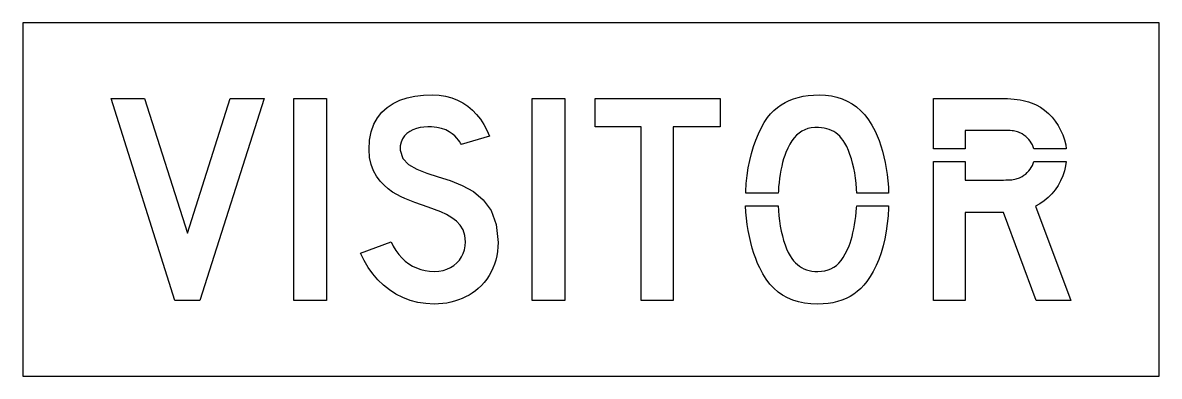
# Model space of a CAD drawing. Extents: x 0 to 45, y 0 to 14.
import ezdxf

# ---------------------------------------------------------------- set-up
doc = ezdxf.new("R2010")
doc.units = 0
doc.layers.add('CUT', color=7, linetype='Continuous')
doc.layers.add('OUTSIDE', color=1, linetype='Continuous')

msp = doc.modelspace()

# ---------------------------------------------------------------- linework, layer by layer
at = {"layer": 'CUT'}
for points in [[(4.816, 11), (6.528, 5.6664), (8.2128, 11), (9.56, 11), (7.0056, 3), (6.0232, 3), (3.4968, 11)], [(12.0296, 3), (10.7384, 3), (10.7384, 11), (12.0296, 11)], [(18.7312, 4.604), (18.6808, 4.4416), (18.6192, 4.284), (18.5472, 4.1328), (18.4648, 3.988), (18.3728, 3.8488), (18.2704, 3.7176), (18.1584, 3.5936), (18.0368, 3.4768), (17.9208, 3.3824), (17.7984, 3.2952), (17.6696, 3.2152), (17.5352, 3.1424), (17.396, 3.0776), (17.2504, 3.0208), (17.1008, 2.9728), (16.9472, 2.9328), (16.7896, 2.9008), (16.628, 2.8784), (16.4632, 2.864), (16.296, 2.86), (15.96, 2.876), (15.6392, 2.9256), (15.3352, 3.0056), (15.0464, 3.1152), (14.7752, 3.2528), (14.5208, 3.4176), (14.284, 3.6072), (14.0656, 3.82), (13.8648, 4.056), (13.6832, 4.312), (13.52, 4.5872), (13.3768, 4.8808), (14.584, 5.3296), (14.6736, 5.1472), (14.7752, 4.9792), (14.8872, 4.8256), (15.0096, 4.6872), (15.1408, 4.564), (15.2824, 4.456), (15.432, 4.364), (15.5904, 4.288), (15.756, 4.2288), (15.9296, 4.1856), (16.1096, 4.16), (16.296, 4.1512), (16.4736, 4.1616), (16.6408, 4.1912), (16.7968, 4.24), (16.9408, 4.3072), (17.0712, 4.3896), (17.1872, 4.488), (17.2888, 4.6), (17.3736, 4.7248), (17.4408, 4.8616), (17.4904, 5.0088), (17.5208, 5.1648), (17.5312, 5.3296), (17.5064, 5.5784), (17.4352, 5.7936), (17.3224, 5.9792), (17.1728, 6.14), (16.992, 6.2784), (16.784, 6.4), (16.5544, 6.508), (16.3088, 6.6064), (16.0512, 6.6992), (15.7864, 6.7912), (15.5208, 6.8856), (15.2576, 6.9856), (15.1272, 7.0416), (14.9776, 7.1104), (14.8152, 7.1944), (14.6456, 7.2968), (14.4736, 7.4184), (14.3072, 7.5616), (14.1496, 7.728), (14.008, 7.9192), (13.888, 8.1384), (13.7952, 8.3872), (13.7352, 8.6664), (13.7136, 8.9792), (13.736, 9.352), (13.7992, 9.6848), (13.9032, 9.98), (14.0432, 10.2376), (14.2184, 10.4608), (14.4264, 10.6488), (14.6632, 10.8048), (14.928, 10.9296), (15.2176, 11.024), (15.5296, 11.0896), (15.8624, 11.128), (16.212, 11.14), (16.4848, 11.1272), (16.7432, 11.088), (16.9856, 11.024), (17.2136, 10.9368), (17.4256, 10.8264), (17.6224, 10.6944), (17.8048, 10.5424), (17.9712, 10.3712), (18.1224, 10.1808), (18.2592, 9.9744), (18.38, 9.7504), (18.4856, 9.512), (17.3632, 9.1752), (17.3568, 9.1888), (17.3376, 9.2256), (17.3048, 9.2808), (17.2568, 9.3512), (17.192, 9.4312), (17.1104, 9.516), (17.0096, 9.6016), (16.8888, 9.6824), (16.7472, 9.756), (16.5832, 9.8152), (16.396, 9.8576), (16.184, 9.8768), (16.0344, 9.8792), (15.884, 9.8688), (15.7344, 9.8472), (15.5896, 9.812), (15.452, 9.7624), (15.324, 9.6984), (15.2104, 9.6184), (15.1128, 9.5216), (15.0352, 9.4072), (14.98, 9.2752), (14.9504, 9.1232), (14.9488, 8.9512), (15.0488, 8.6264), (15.2752, 8.3824), (15.6016, 8.1952), (16.0032, 8.0424), (16.4536, 7.9008), (16.928, 7.7472), (17.3992, 7.56), (17.8432, 7.3144), (18.2328, 6.9888), (18.5432, 6.56), (18.7488, 6.0056), (18.8224, 5.3016), (18.8168, 5.1208), (18.7992, 4.944), (18.7712, 4.772)], [(21.4608, 3), (20.1696, 3), (20.1696, 11), (21.4608, 11)], [(24.492, 9.8768), (22.668, 9.8768), (22.668, 11), (27.608, 11), (27.608, 9.8768), (25.7552, 9.8768), (25.7552, 3), (24.492, 3)], [(32.9032, 8.2456), (32.8592, 8.4328), (32.8096, 8.612), (32.7536, 8.7824), (32.6912, 8.9424), (32.6232, 9.0928), (32.5488, 9.2312), (32.484, 9.332), (32.4168, 9.4216), (32.3472, 9.5016), (32.2728, 9.5728), (32.1952, 9.6344), (32.1136, 9.688), (32.0272, 9.7328), (31.9352, 9.7704), (31.8384, 9.8), (31.7352, 9.8232), (31.6256, 9.8392), (31.5096, 9.8488), (31.36, 9.8488), (31.2192, 9.8352), (31.0872, 9.8064), (30.9632, 9.7632), (30.8472, 9.7048), (30.7384, 9.6312), (30.636, 9.5432), (30.5408, 9.4392), (30.452, 9.32), (30.3688, 9.1848), (30.2912, 9.0336), (30.2184, 8.8664), (30.1712, 8.7424), (30.128, 8.6088), (30.088, 8.4664), (30.0512, 8.3168), (30.0192, 8.1608), (29.9904, 8), (29.9664, 7.8352), (29.9464, 7.6672), (29.9304, 7.4968), (29.9192, 7.3264), (29.916, 7.251), (28.6242, 7.251), (28.6256, 7.3128), (28.6464, 7.6328), (28.68, 7.9448), (28.7256, 8.248), (28.784, 8.5416), (28.8536, 8.8248), (28.9344, 9.096), (29.0264, 9.3544), (29.128, 9.5992), (29.2392, 9.8296), (29.36, 10.044), (29.4888, 10.2424), (29.612, 10.3896), (29.7424, 10.5232), (29.88, 10.6432), (30.0264, 10.7496), (30.1816, 10.8424), (30.3448, 10.9232), (30.5184, 10.9904), (30.7008, 11.0448), (30.8944, 11.0872), (31.0976, 11.1168), (31.312, 11.1344), (31.5384, 11.14), (31.784, 11.1312), (32.0184, 11.1024), (32.24, 11.0552), (32.4496, 10.9872), (32.6488, 10.9), (32.836, 10.7928), (33.0136, 10.6648), (33.1808, 10.5168), (33.3384, 10.3472), (33.4864, 10.156), (33.6248, 9.9432), (33.756, 9.7088), (33.8368, 9.5272), (33.912, 9.3336), (33.9808, 9.1296), (34.0432, 8.9152), (34.0992, 8.6928), (34.1488, 8.4632), (34.1904, 8.2264), (34.2256, 7.9848), (34.2528, 7.7392), (34.2728, 7.4896), (34.2842, 7.251), (33.0204, 7.251), (33.012, 7.4272), (32.9944, 7.6408), (32.9704, 7.8488), (32.94, 8.0504)], [(39.8344, 9.3784), (39.7752, 9.4416), (39.7112, 9.4992), (39.6408, 9.5512), (39.5664, 9.5968), (39.5184, 9.6232), (39.4736, 9.6456), (39.4288, 9.6656), (39.3832, 9.6824), (39.336, 9.6968), (39.2856, 9.7088), (39.2304, 9.7184), (39.1696, 9.7256), (39.1008, 9.7304), (39.0232, 9.7344), (38.9352, 9.736), (38.8368, 9.7368), (37.3208, 9.7368), (37.3208, 9.0054), (36.0576, 9.0054), (36.0576, 11), (38.696, 11), (38.8464, 10.9984), (38.9896, 10.9952), (39.1248, 10.988), (39.2544, 10.9784), (39.3776, 10.9648), (39.496, 10.9472), (39.6096, 10.9256), (39.7192, 10.9), (39.8248, 10.8696), (39.928, 10.8344), (40.0288, 10.7936), (40.128, 10.7472), (40.2992, 10.6528), (40.4608, 10.5392), (40.6128, 10.408), (40.7528, 10.2616), (40.88, 10.1016), (40.9944, 9.9296), (41.0936, 9.748), (41.1776, 9.5584), (41.2448, 9.3616), (41.2944, 9.1616), (41.3178, 9.0054), (40.0355, 9.0054), (40.0096, 9.0848), (39.9752, 9.1632), (39.9344, 9.2384), (39.888, 9.3104)], [(37.3208, 8.5034), (37.3208, 7.772), (38.8368, 7.772), (38.9296, 7.7728), (39.0136, 7.7744), (39.0888, 7.7784), (39.1568, 7.7832), (39.2184, 7.7904), (39.2752, 7.8), (39.328, 7.812), (39.3768, 7.8256), (39.4248, 7.8432), (39.4712, 7.8632), (39.5184, 7.8856), (39.5664, 7.912), (39.6408, 7.9576), (39.7112, 8.0096), (39.7752, 8.0672), (39.8344, 8.1304), (39.888, 8.1984), (39.9344, 8.2704), (39.9752, 8.3456), (40.0096, 8.424), (40.0358, 8.5034), (41.3187, 8.5034), (41.2936, 8.336), (41.2448, 8.1304), (41.1768, 7.9312), (41.092, 7.7384), (40.9912, 7.5544), (40.8744, 7.3808), (40.744, 7.22), (40.6008, 7.0728), (40.4448, 6.9416), (40.2776, 6.828), (40.1, 6.7336), (41.5032, 3), (40.128, 3), (38.8368, 6.4808), (37.3208, 6.4808), (37.3208, 3), (36.0576, 3), (36.0576, 8.5034)], [(33.9848, 4.8872), (33.8936, 4.6256), (33.7912, 4.3808), (33.6784, 4.1528), (33.5536, 3.9448), (33.4184, 3.7576), (33.3024, 3.6104), (33.1776, 3.4768), (33.0448, 3.3568), (32.904, 3.2504), (32.7552, 3.1576), (32.5976, 3.0768), (32.432, 3.0096), (32.2584, 2.9552), (32.0768, 2.9128), (31.8864, 2.8832), (31.688, 2.8656), (31.4816, 2.86), (31.2096, 2.8688), (30.9544, 2.8976), (30.716, 2.9448), (30.492, 3.0128), (30.2832, 3.1), (30.0888, 3.2072), (29.908, 3.3352), (29.7392, 3.4832), (29.5832, 3.6528), (29.4384, 3.844), (29.304, 4.0568), (29.18, 4.2912), (29.0984, 4.4672), (29.0216, 4.6584), (28.9504, 4.8624), (28.8848, 5.0768), (28.8256, 5.3016), (28.7728, 5.5336), (28.728, 5.7712), (28.6896, 6.0128), (28.6592, 6.2568), (28.6368, 6.5016), (28.6232, 6.7456), (28.6231, 6.749), (29.9149, 6.749), (29.924, 6.564), (29.9408, 6.3552), (29.9648, 6.1488), (29.996, 5.9472), (30.0328, 5.7512), (30.076, 5.5616), (30.1264, 5.3808), (30.1824, 5.2096), (30.2448, 5.0496), (30.3128, 4.9024), (30.3872, 4.7688), (30.452, 4.668), (30.5208, 4.5768), (30.5936, 4.4944), (30.6712, 4.4208), (30.7528, 4.3568), (30.84, 4.3016), (30.932, 4.2552), (31.0296, 4.2176), (31.1336, 4.188), (31.2432, 4.1672), (31.3592, 4.1552), (31.4816, 4.1512), (31.6248, 4.1576), (31.7584, 4.1768), (31.884, 4.2104), (32.0016, 4.2568), (32.112, 4.3176), (32.2152, 4.3928), (32.312, 4.4824), (32.4032, 4.5872), (32.4888, 4.7072), (32.5688, 4.8432), (32.6448, 4.9944), (32.7168, 5.1616), (32.7584, 5.2736), (32.7984, 5.4), (32.836, 5.5376), (32.872, 5.684), (32.9048, 5.8392), (32.9344, 6), (32.9608, 6.1648), (32.9832, 6.332), (33.0016, 6.4992), (33.0144, 6.6656), (33.0189, 6.749), (34.284, 6.749), (34.2824, 6.6704), (34.2632, 6.3568), (34.232, 6.0472), (34.188, 5.7432), (34.132, 5.448), (34.064, 5.1616)]]:
    msp.add_lwpolyline(points, close=True, dxfattribs=at)
at = {"layer": 'OUTSIDE'}
msp.add_lwpolyline([(0, 0), (45, 0), (45, 14), (0, 14)], close=True, dxfattribs=at)

doc.saveas('drawing.dxf')
